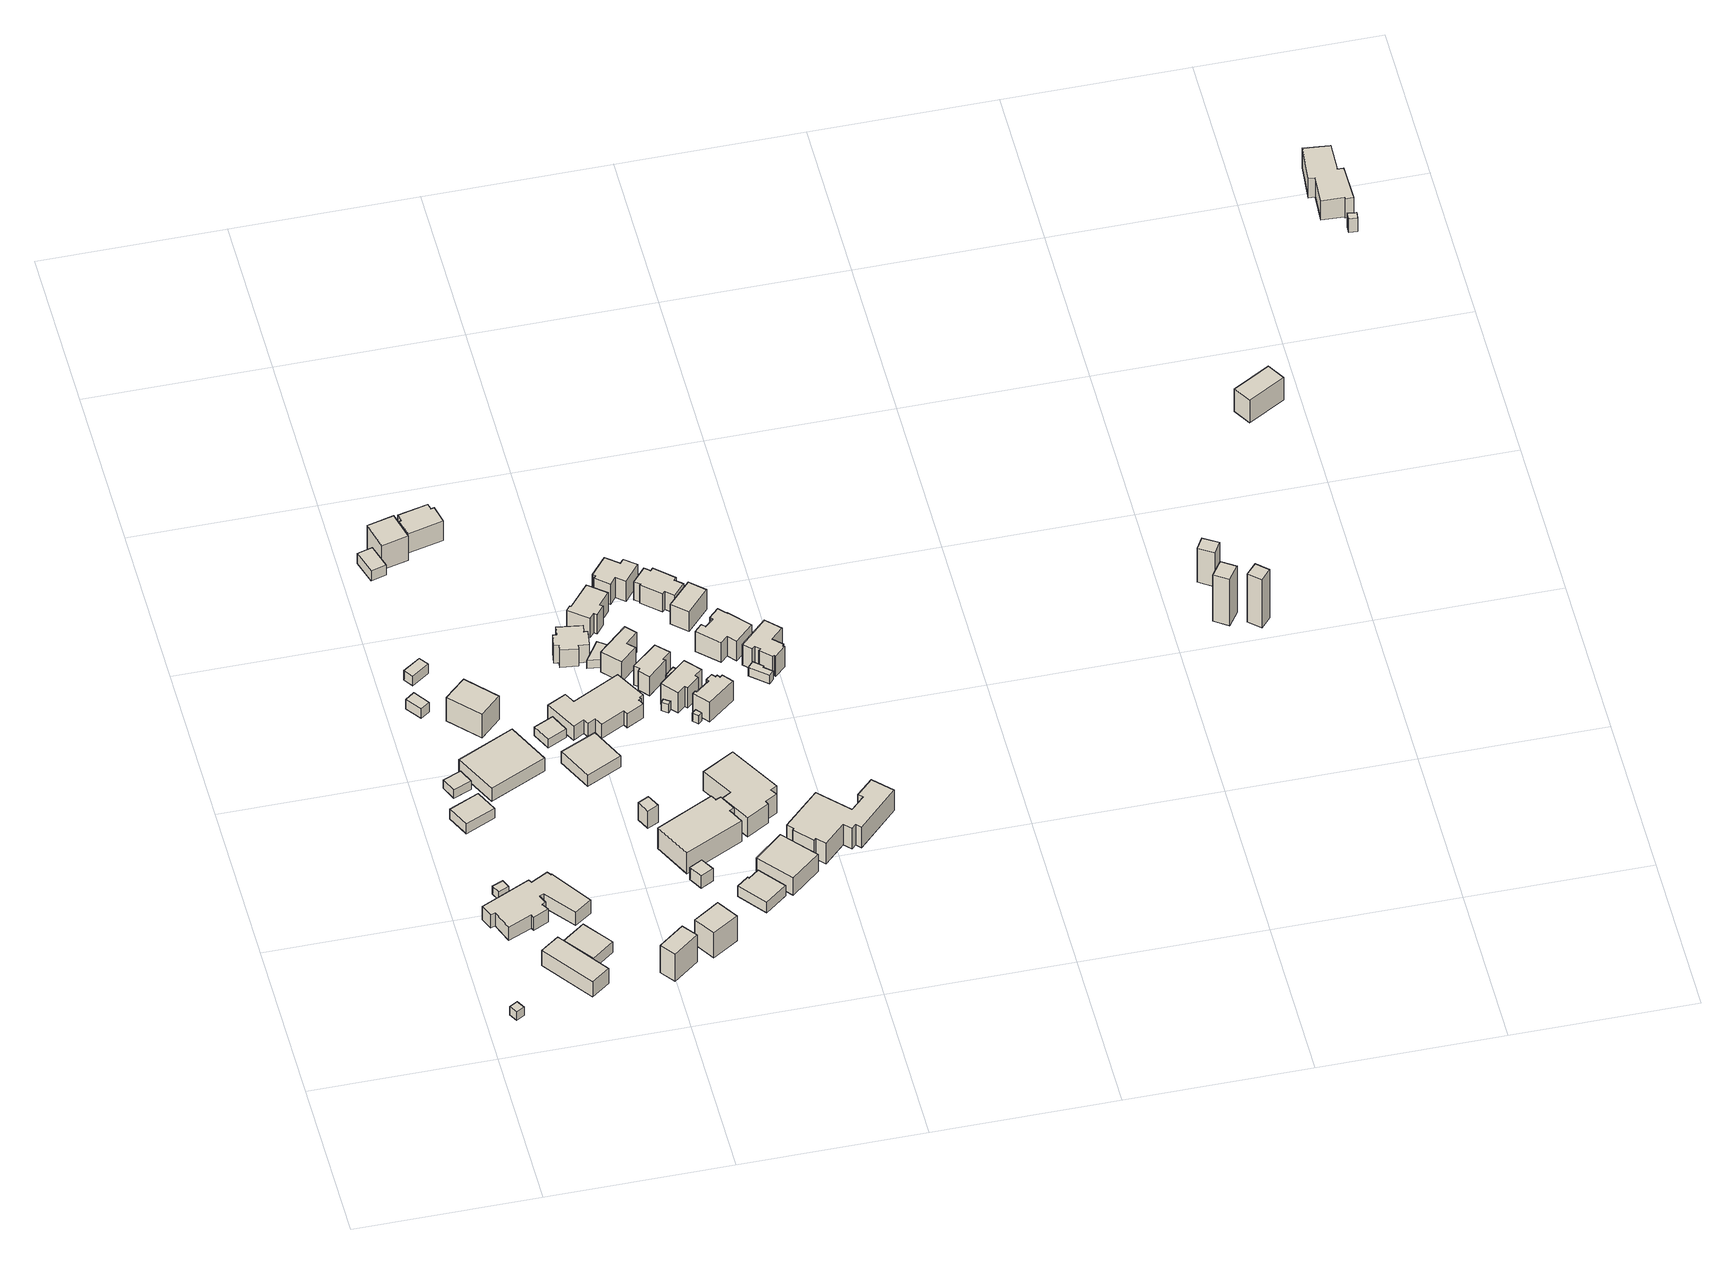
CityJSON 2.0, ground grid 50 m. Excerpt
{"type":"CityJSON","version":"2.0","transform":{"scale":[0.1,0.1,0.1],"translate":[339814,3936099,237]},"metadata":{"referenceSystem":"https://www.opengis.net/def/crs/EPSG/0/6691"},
"CityObjects":{
"building1":{"type":"Building","attributes":{"BuildingIDAttribute.prefecture":"14","BuildingIDAttribute.city":"14151","BuildingDetailAttribute.surveyYear":2015,"BuildingRiverFloodingRiskAttribute.description":"4","BuildingRiverFloodingRiskAttribute.rankOrg":"2","BuildingRiverFloodingRiskAttribute.depth":0.521,"BuildingRiverFloodingRiskAttribute.adminType":"2","BuildingRiverFloodingRiskAttribute.scale":"2","BuildingLandSlideRiskAttribute.description":"1","BuildingLandSlideRiskAttribute.areaType":"1"},"geometry":[{"type":"Solid","lod":"1","boundaries":[[[[0,1,2,3]],[[2,4,5,3]],[[1,6,4,2]],[[0,7,6,1]],[[3,5,7,0]],[[4,6,7,5]]]]}]},
"building2":{"type":"Building","attributes":{"BuildingIDAttribute.prefecture":"14","BuildingIDAttribute.city":"14151","BuildingDetailAttribute.surveyYear":2015,"BuildingLandSlideRiskAttribute.description":"1","BuildingLandSlideRiskAttribute.areaType":"1"},"geometry":[{"type":"Solid","lod":"1","boundaries":[[[[8,9,10,11]],[[10,12,13,11]],[[9,14,12,10]],[[8,15,14,9]],[[11,13,15,8]],[[12,14,15,13]]]]}]},
"building3":{"type":"Building","attributes":{"usage":"441","measuredHeight":5.7,"storeysAboveGround":1,"BuildingIDAttribute.prefecture":"14","BuildingIDAttribute.city":"14151","BuildingDetailAttribute.totalFloorArea":90.52,"BuildingDetailAttribute.buildingFootprintArea":90.52,"BuildingDetailAttribute.buildingStructureType":"601","BuildingDetailAttribute.buildingStructureOrgType":"1","BuildingDetailAttribute.orgUsage":"180","BuildingDetailAttribute.surveyYear":2015,"BuildingRiverFloodingRiskAttribute.description":"4","BuildingRiverFloodingRiskAttribute.rankOrg":"2","BuildingRiverFloodingRiskAttribute.depth":0.603,"BuildingRiverFloodingRiskAttribute.adminType":"2","BuildingRiverFloodingRiskAttribute.scale":"2","BuildingRiverFloodingRiskAttribute.duration":0.383,"BuildingLandSlideRiskAttribute.description":"1","BuildingLandSlideRiskAttribute.areaType":"1"},"geometry":[{"type":"Solid","lod":"1","boundaries":[[[[16,17,18,19]],[[18,20,21,19]],[[17,22,20,18]],[[16,23,22,17]],[[19,21,23,16]],[[20,22,23,21]]]]}]},
"building4":{"type":"Building","attributes":{"usage":"411","measuredHeight":8.3,"storeysAboveGround":1,"BuildingIDAttribute.prefecture":"14","BuildingIDAttribute.city":"14151","BuildingDetailAttribute.totalFloorArea":196.69,"BuildingDetailAttribute.buildingFootprintArea":196.69,"BuildingDetailAttribute.buildingStructureType":"601","BuildingDetailAttribute.buildingStructureOrgType":"1","BuildingDetailAttribute.orgUsage":"10","BuildingDetailAttribute.surveyYear":2015,"BuildingLandSlideRiskAttribute.description":"1","BuildingLandSlideRiskAttribute.areaType":"1"},"geometry":[{"type":"Solid","lod":"1","boundaries":[[[[24,25,26,27,28,29,30,31,32,33,34,35,36,37,38,39,40,41]],[[40,42,43,41]],[[39,44,42,40]],[[38,45,44,39]],[[37,46,45,38]],[[36,47,46,37]],[[35,48,47,36]],[[34,49,48,35]],[[33,50,49,34]],[[32,51,50,33]],[[31,52,51,32]],[[30,53,52,31]],[[29,54,53,30]],[[28,55,54,29]],[[27,56,55,28]],[[26,57,56,27]],[[25,58,57,26]],[[24,59,58,25]],[[41,43,59,24]],[[42,44,45,46,47,48,49,50,51,52,53,54,55,56,57,58,59,43]]]]}]},
"building5":{"type":"Building","attributes":{"usage":"441","measuredHeight":3.9,"storeysAboveGround":2,"BuildingIDAttribute.prefecture":"14","BuildingIDAttribute.city":"14151","BuildingDetailAttribute.totalFloorArea":87.13,"BuildingDetailAttribute.buildingFootprintArea":43.56,"BuildingDetailAttribute.buildingStructureType":"610","BuildingDetailAttribute.buildingStructureOrgType":"2","BuildingDetailAttribute.orgUsage":"171","BuildingDetailAttribute.surveyYear":2015,"BuildingLandSlideRiskAttribute.description":"1","BuildingLandSlideRiskAttribute.areaType":"1"},"geometry":[{"type":"Solid","lod":"1","boundaries":[[[[60,61,62,63]],[[62,64,65,63]],[[61,66,64,62]],[[60,67,66,61]],[[63,65,67,60]],[[64,66,67,65]]]]}]},
"building6":{"type":"Building","attributes":{"usage":"441","storeysAboveGround":1,"BuildingIDAttribute.prefecture":"14","BuildingIDAttribute.city":"14151","BuildingDetailAttribute.totalFloorArea":42,"BuildingDetailAttribute.buildingFootprintArea":42,"BuildingDetailAttribute.buildingStructureType":"610","BuildingDetailAttribute.buildingStructureOrgType":"2","BuildingDetailAttribute.orgUsage":"171","BuildingDetailAttribute.surveyYear":2015,"BuildingLandSlideRiskAttribute.description":"1","BuildingLandSlideRiskAttribute.areaType":"1"},"geometry":[{"type":"Solid","lod":"1","boundaries":[[[[68,69,70,71]],[[70,72,73,71]],[[69,74,72,70]],[[68,75,74,69]],[[71,73,75,68]],[[72,74,75,73]]]]}]},
"building7":{"type":"Building","attributes":{"usage":"441","measuredHeight":4.1,"storeysAboveGround":1,"BuildingIDAttribute.prefecture":"14","BuildingIDAttribute.city":"14151","BuildingDetailAttribute.totalFloorArea":71.21,"BuildingDetailAttribute.buildingFootprintArea":71.21,"BuildingDetailAttribute.buildingStructureType":"610","BuildingDetailAttribute.buildingStructureOrgType":"2","BuildingDetailAttribute.orgUsage":"180","BuildingDetailAttribute.surveyYear":2015,"BuildingRiverFloodingRiskAttribute.description":"4","BuildingRiverFloodingRiskAttribute.rankOrg":"2","BuildingRiverFloodingRiskAttribute.depth":0.673,"BuildingRiverFloodingRiskAttribute.adminType":"2","BuildingRiverFloodingRiskAttribute.scale":"2","BuildingRiverFloodingRiskAttribute.duration":0.367,"BuildingLandSlideRiskAttribute.description":"1","BuildingLandSlideRiskAttribute.areaType":"1"},"geometry":[{"type":"Solid","lod":"1","boundaries":[[[[76,77,78,79]],[[78,80,81,79]],[[77,82,80,78]],[[76,83,82,77]],[[79,81,83,76]],[[80,82,83,81]]]]}]},
"building8":{"type":"Building","attributes":{"measuredHeight":3.7,"BuildingIDAttribute.prefecture":"14","BuildingIDAttribute.city":"14151","BuildingDetailAttribute.surveyYear":2015,"BuildingLandSlideRiskAttribute.description":"1","BuildingLandSlideRiskAttribute.areaType":"1"},"geometry":[{"type":"Solid","lod":"1","boundaries":[[[[84,85,86,87]],[[86,88,89,87]],[[85,90,88,86]],[[84,91,90,85]],[[87,89,91,84]],[[88,90,91,89]]]]}]},
"building9":{"type":"Building","attributes":{"measuredHeight":3.7,"BuildingIDAttribute.prefecture":"14","BuildingIDAttribute.city":"14151","BuildingDetailAttribute.surveyYear":2015,"BuildingLandSlideRiskAttribute.description":"1","BuildingLandSlideRiskAttribute.areaType":"1"},"geometry":[{"type":"Solid","lod":"1","boundaries":[[[[92,93,94,95]],[[94,96,97,95]],[[93,98,96,94]],[[92,99,98,93]],[[95,97,99,92]],[[96,98,99,97]]]]}]},
"building10":{"type":"Building","attributes":{"usage":"441","measuredHeight":5.1,"storeysAboveGround":1,"BuildingIDAttribute.prefecture":"14","BuildingIDAttribute.city":"14151","BuildingDetailAttribute.totalFloorArea":225.21,"BuildingDetailAttribute.buildingFootprintArea":225.21,"BuildingDetailAttribute.buildingStructureType":"610","BuildingDetailAttribute.buildingStructureOrgType":"2","BuildingDetailAttribute.orgUsage":"171","BuildingDetailAttribute.surveyYear":2015,"BuildingLandSlideRiskAttribute.description":"1","BuildingLandSlideRiskAttribute.areaType":"1"},"geometry":[{"type":"Solid","lod":"1","boundaries":[[[[100,101,102,103]],[[102,104,105,103]],[[101,106,104,102]],[[100,107,106,101]],[[103,105,107,100]],[[104,106,107,105]]]]}]},
"building11":{"type":"Building","attributes":{"usage":"411","measuredHeight":9.5,"storeysAboveGround":2,"BuildingIDAttribute.prefecture":"14","BuildingIDAttribute.city":"14151","BuildingDetailAttribute.totalFloorArea":142.04,"BuildingDetailAttribute.buildingFootprintArea":71.02,"BuildingDetailAttribute.buildingStructureType":"610","BuildingDetailAttribute.buildingStructureOrgType":"2","BuildingDetailAttribute.orgUsage":"10","BuildingDetailAttribute.surveyYear":2015,"BuildingLandSlideRiskAttribute.description":"1","BuildingLandSlideRiskAttribute.areaType":"1"},"geometry":[{"type":"Solid","lod":"1","boundaries":[[[[108,109,110,111]],[[110,112,113,111]],[[109,114,112,110]],[[108,115,114,109]],[[111,113,115,108]],[[112,114,115,113]]]]}]},
"building12":{"type":"Building","attributes":{"measuredHeight":7.8,"BuildingIDAttribute.prefecture":"14","BuildingIDAttribute.city":"14151","BuildingDetailAttribute.surveyYear":2015,"BuildingLandSlideRiskAttribute.description":"1","BuildingLandSlideRiskAttribute.areaType":"1"},"geometry":[{"type":"Solid","lod":"1","boundaries":[[[[116,117,118,119]],[[118,120,121,119]],[[117,122,120,118]],[[116,123,122,117]],[[119,121,123,116]],[[120,122,123,121]]]]}]},
"building13":{"type":"Building","attributes":{"usage":"411","measuredHeight":10.3,"storeysAboveGround":2,"BuildingIDAttribute.prefecture":"14","BuildingIDAttribute.city":"14151","BuildingDetailAttribute.totalFloorArea":61.74,"BuildingDetailAttribute.buildingFootprintArea":30.87,"BuildingDetailAttribute.buildingStructureType":"601","BuildingDetailAttribute.buildingStructureOrgType":"1","BuildingDetailAttribute.orgUsage":"10","BuildingDetailAttribute.surveyYear":2015,"BuildingRiverFloodingRiskAttribute.description":"4","BuildingRiverFloodingRiskAttribute.rankOrg":"2","BuildingRiverFloodingRiskAttribute.depth":1.2,"BuildingRiverFloodingRiskAttribute.adminType":"2","BuildingRiverFloodingRiskAttribute.scale":"2","BuildingRiverFloodingRiskAttribute.duration":0.6,"BuildingLandSlideRiskAttribute.description":"1","BuildingLandSlideRiskAttribute.areaType":"2"},"geometry":[{"type":"Solid","lod":"1","boundaries":[[[[124,125,126,127]],[[126,128,129,127]],[[125,130,128,126]],[[124,131,130,125]],[[127,129,131,124]],[[128,130,131,129]]]]}]},
"building14":{"type":"Building","attributes":{"usage":"411","measuredHeight":9.6,"storeysAboveGround":2,"BuildingIDAttribute.prefecture":"14","BuildingIDAttribute.city":"14151","BuildingDetailAttribute.totalFloorArea":102.73,"BuildingDetailAttribute.buildingFootprintArea":51.36,"BuildingDetailAttribute.buildingStructureType":"601","BuildingDetailAttribute.buildingStructureOrgType":"1","BuildingDetailAttribute.orgUsage":"10","BuildingDetailAttribute.surveyYear":2015,"BuildingLandSlideRiskAttribute.description":"1","BuildingLandSlideRiskAttribute.areaType":"1"},"geometry":[{"type":"Solid","lod":"1","boundaries":[[[[132,133,134,135]],[[134,136,137,135]],[[133,138,136,134]],[[132,139,138,133]],[[135,137,139,132]],[[136,138,139,137]]]]}]},
"building15":{"type":"Building","attributes":{"usage":"411","measuredHeight":3.4,"storeysAboveGround":1,"BuildingIDAttribute.prefecture":"14","BuildingIDAttribute.city":"14151","BuildingDetailAttribute.totalFloorArea":26.72,"BuildingDetailAttribute.buildingFootprintArea":26.72,"BuildingDetailAttribute.buildingStructureType":"601","BuildingDetailAttribute.buildingStructureOrgType":"1","BuildingDetailAttribute.orgUsage":"10","BuildingDetailAttribute.surveyYear":2015,"BuildingLandSlideRiskAttribute.description":"1","BuildingLandSlideRiskAttribute.areaType":"1"},"geometry":[{"type":"Solid","lod":"1","boundaries":[[[[140,141,142,143]],[[142,144,145,143]],[[141,146,144,142]],[[140,147,146,141]],[[143,145,147,140]],[[144,146,147,145]]]]}]},
"building16":{"type":"Building","attributes":{"usage":"411","measuredHeight":7.6,"storeysAboveGround":2,"BuildingIDAttribute.prefecture":"14","BuildingIDAttribute.city":"14151","BuildingDetailAttribute.totalFloorArea":94.8,"BuildingDetailAttribute.buildingFootprintArea":47.4,"BuildingDetailAttribute.buildingStructureType":"601","BuildingDetailAttribute.buildingStructureOrgType":"1","BuildingDetailAttribute.orgUsage":"10","BuildingDetailAttribute.surveyYear":2015,"BuildingLandSlideRiskAttribute.description":"1","BuildingLandSlideRiskAttribute.areaType":"1"},"geometry":[{"type":"Solid","lod":"1","boundaries":[[[[148,149,150,151,152,153,154,155]],[[154,156,157,155]],[[153,158,156,154]],[[152,159,158,153]],[[151,160,159,152]],[[150,161,160,151]],[[149,162,161,150]],[[148,163,162,149]],[[155,157,163,148]],[[156,158,159,160,161,162,163,157]]]]}]},
"building17":{"type":"Building","attributes":{"usage":"411","measuredHeight":9.9,"storeysAboveGround":1,"BuildingIDAttribute.prefecture":"14","BuildingIDAttribute.city":"14151","BuildingDetailAttribute.totalFloorArea":47.6,"BuildingDetailAttribute.buildingFootprintArea":47.6,"BuildingDetailAttribute.buildingStructureType":"601","BuildingDetailAttribute.buildingStructureOrgType":"1","BuildingDetailAttribute.orgUsage":"10","BuildingDetailAttribute.surveyYear":2015,"BuildingRiverFloodingRiskAttribute.description":"4","BuildingRiverFloodingRiskAttribute.rankOrg":"2","BuildingRiverFloodingRiskAttribute.depth":1.3,"BuildingRiverFloodingRiskAttribute.adminType":"2","BuildingRiverFloodingRiskAttribute.scale":"2","BuildingRiverFloodingRiskAttribute.duration":0.9,"BuildingLandSlideRiskAttribute.description":"1","BuildingLandSlideRiskAttribute.areaType":"2"},"geometry":[{"type":"Solid","lod":"1","boundaries":[[[[164,165,166,167]],[[166,168,169,167]],[[165,170,168,166]],[[164,171,170,165]],[[167,169,171,164]],[[168,170,171,169]]]]}]},
"building18":{"type":"Building","attributes":{"usage":"402","measuredHeight":5,"storeysAboveGround":1,"BuildingIDAttribute.prefecture":"14","BuildingIDAttribute.city":"14151","BuildingDetailAttribute.totalFloorArea":91.65,"BuildingDetailAttribute.buildingFootprintArea":91.65,"BuildingDetailAttribute.buildingStructureType":"601","BuildingDetailAttribute.buildingStructureOrgType":"1","BuildingDetailAttribute.orgUsage":"72","BuildingDetailAttribute.surveyYear":2015,"BuildingLandSlideRiskAttribute.description":"1","BuildingLandSlideRiskAttribute.areaType":"1"},"geometry":[{"type":"Solid","lod":"1","boundaries":[[[[172,173,174,175]],[[174,176,177,175]],[[173,178,176,174]],[[172,179,178,173]],[[175,177,179,172]],[[176,178,179,177]]]]}]},
"building19":{"type":"Building","attributes":{"measuredHeight":6.5,"BuildingIDAttribute.prefecture":"14","BuildingIDAttribute.city":"14151","BuildingDetailAttribute.surveyYear":2015,"BuildingLandSlideRiskAttribute.description":"1","BuildingLandSlideRiskAttribute.areaType":"1"},"geometry":[{"type":"Solid","lod":"1","boundaries":[[[[180,181,182,183]],[[182,184,185,183]],[[181,186,184,182]],[[180,187,186,181]],[[183,185,187,180]],[[184,186,187,185]]]]}]},
"building20":{"type":"Building","attributes":{"measuredHeight":4.7,"BuildingIDAttribute.prefecture":"14","BuildingIDAttribute.city":"14151","BuildingDetailAttribute.surveyYear":2015,"BuildingRiverFloodingRiskAttribute.description":"4","BuildingRiverFloodingRiskAttribute.rankOrg":"2","BuildingRiverFloodingRiskAttribute.depth":0.701,"BuildingRiverFloodingRiskAttribute.adminType":"2","BuildingRiverFloodingRiskAttribute.scale":"2","BuildingLandSlideRiskAttribute.description":"1","BuildingLandSlideRiskAttribute.areaType":"1"},"geometry":[{"type":"Solid","lod":"1","boundaries":[[[[188,189,190,191]],[[190,192,193,191]],[[189,194,192,190]],[[188,195,194,189]],[[191,193,195,188]],[[192,194,195,193]]]]}]},
"building21":{"type":"Building","attributes":{"usage":"411","measuredHeight":7.2,"storeysAboveGround":1,"BuildingIDAttribute.prefecture":"14","BuildingIDAttribute.city":"14151","BuildingDetailAttribute.totalFloorArea":189.58,"BuildingDetailAttribute.buildingFootprintArea":189.58,"BuildingDetailAttribute.buildingStructureType":"601","BuildingDetailAttribute.buildingStructureOrgType":"1","BuildingDetailAttribute.orgUsage":"10","BuildingDetailAttribute.surveyYear":2015,"BuildingLandSlideRiskAttribute.description":"1","BuildingLandSlideRiskAttribute.areaType":"1"},"geometry":[{"type":"Solid","lod":"1","boundaries":[[[[196,197,198,199,200,201,202,203,204,205,206,207,208,209,210,211]],[[210,212,213,211]],[[209,214,212,210]],[[208,215,214,209]],[[207,216,215,208]],[[206,217,216,207]],[[205,218,217,206]],[[204,219,218,205]],[[203,220,219,204]],[[202,221,220,203]],[[201,222,221,202]],[[200,223,222,201]],[[199,224,223,200]],[[198,225,224,199]],[[197,226,225,198]],[[196,227,226,197]],[[211,213,227,196]],[[212,214,215,216,217,218,219,220,221,222,223,224,225,226,227,213]]]]}]},
"building22":{"type":"Building","attributes":{"usage":"422","measuredHeight":9.1,"storeysAboveGround":1,"BuildingIDAttribute.prefecture":"14","BuildingIDAttribute.city":"14151","BuildingDetailAttribute.totalFloorArea":178.51,"BuildingDetailAttribute.buildingFootprintArea":178.51,"BuildingDetailAttribute.buildingStructureType":"601","BuildingDetailAttribute.buildingStructureOrgType":"1","BuildingDetailAttribute.orgUsage":"137","BuildingDetailAttribute.surveyYear":2015,"BuildingLandSlideRiskAttribute.description":"1","BuildingLandSlideRiskAttribute.areaType":"1"},"geometry":[{"type":"Solid","lod":"1","boundaries":[[[[228,229,230,231,232,233,234,235]],[[234,236,237,235]],[[233,238,236,234]],[[232,239,238,233]],[[231,240,239,232]],[[230,241,240,231]],[[229,242,241,230]],[[228,243,242,229]],[[235,237,243,228]],[[236,238,239,240,241,242,243,237]]]]}]},
"building23":{"type":"Building","attributes":{"usage":"411","measuredHeight":7,"storeysAboveGround":2,"BuildingIDAttribute.prefecture":"14","BuildingIDAttribute.city":"14151","BuildingDetailAttribute.totalFloorArea":93.82,"BuildingDetailAttribute.buildingFootprintArea":46.91,"BuildingDetailAttribute.buildingStructureType":"601","BuildingDetailAttribute.buildingStructureOrgType":"1","BuildingDetailAttribute.orgUsage":"10","BuildingDetailAttribute.surveyYear":2015,"BuildingLandSlideRiskAttribute.description":"1","BuildingLandSlideRiskAttribute.areaType":"1"},"geometry":[{"type":"Solid","lod":"1","boundaries":[[[[244,245,246,247,248,249,250,251,252,253,254,255]],[[254,256,257,255]],[[253,258,256,254]],[[252,259,258,253]],[[251,260,259,252]],[[250,261,260,251]],[[249,262,261,250]],[[248,263,262,249]],[[247,264,263,248]],[[246,265,264,247]],[[245,266,265,246]],[[244,267,266,245]],[[255,257,267,244]],[[256,258,259,260,261,262,263,264,265,266,267,257]]]]}]},
"building24":{"type":"Building","attributes":{"usage":"451","measuredHeight":4.2,"storeysAboveGround":1,"BuildingIDAttribute.prefecture":"14","BuildingIDAttribute.city":"14151","BuildingDetailAttribute.totalFloorArea":56.06,"BuildingDetailAttribute.buildingFootprintArea":56.06,"BuildingDetailAttribute.buildingStructureType":"601","BuildingDetailAttribute.buildingStructureOrgType":"1","BuildingDetailAttribute.orgUsage":"200","BuildingDetailAttribute.surveyYear":2015,"BuildingRiverFloodingRiskAttribute.description":"4","BuildingRiverFloodingRiskAttribute.rankOrg":"2","BuildingRiverFloodingRiskAttribute.depth":1.35,"BuildingRiverFloodingRiskAttribute.adminType":"2","BuildingRiverFloodingRiskAttribute.scale":"2","BuildingRiverFloodingRiskAttribute.duration":0.467,"BuildingLandSlideRiskAttribute.description":"1","BuildingLandSlideRiskAttribute.areaType":"2"},"geometry":[{"type":"Solid","lod":"1","boundaries":[[[[268,269,270,271,272,273]],[[272,274,275,273]],[[271,276,274,272]],[[270,277,276,271]],[[269,278,277,270]],[[268,279,278,269]],[[273,275,279,268]],[[274,276,277,278,279,275]]]]}]},
"building25":{"type":"Building","attributes":{"BuildingIDAttribute.prefecture":"14","BuildingIDAttribute.city":"14151","BuildingDetailAttribute.surveyYear":2015,"BuildingLandSlideRiskAttribute.description":"1","BuildingLandSlideRiskAttribute.areaType":"1"},"geometry":[{"type":"Solid","lod":"1","boundaries":[[[[280,281,282,283]],[[282,284,285,283]],[[281,286,284,282]],[[280,287,286,281]],[[283,285,287,280]],[[284,286,287,285]]]]}]},
"building26":{"type":"Building","attributes":{"usage":"411","measuredHeight":7.8,"storeysAboveGround":2,"BuildingIDAttribute.prefecture":"14","BuildingIDAttribute.city":"14151","BuildingDetailAttribute.totalFloorArea":94.7,"BuildingDetailAttribute.buildingFootprintArea":47.35,"BuildingDetailAttribute.buildingStructureType":"601","BuildingDetailAttribute.buildingStructureOrgType":"1","BuildingDetailAttribute.orgUsage":"10","BuildingDetailAttribute.surveyYear":2015,"BuildingLandSlideRiskAttribute.description":"1","BuildingLandSlideRiskAttribute.areaType":"1"},"geometry":[{"type":"Solid","lod":"1","boundaries":[[[[288,289,290,291,292,293,294,295,296,297]],[[296,298,299,297]],[[295,300,298,296]],[[294,301,300,295]],[[293,302,301,294]],[[292,303,302,293]],[[291,304,303,292]],[[290,305,304,291]],[[289,306,305,290]],[[288,307,306,289]],[[297,299,307,288]],[[298,300,301,302,303,304,305,306,307,299]]]]}]},
"building27":{"type":"Building","attributes":{"usage":"411","measuredHeight":7.8,"storeysAboveGround":2,"BuildingIDAttribute.prefecture":"14","BuildingIDAttribute.city":"14151","BuildingDetailAttribute.totalFloorArea":79.99,"BuildingDetailAttribute.buildingFootprintArea":39.99,"BuildingDetailAttribute.buildingStructureType":"601","BuildingDetailAttribute.buildingStructureOrgType":"1","BuildingDetailAttribute.orgUsage":"10","BuildingDetailAttribute.surveyYear":2015,"BuildingLandSlideRiskAttribute.description":"1","BuildingLandSlideRiskAttribute.areaType":"1"},"geometry":[{"type":"Solid","lod":"1","boundaries":[[[[308,309,310,311,312,313]],[[312,314,315,313]],[[311,316,314,312]],[[310,317,316,311]],[[309,318,317,310]],[[308,319,318,309]],[[313,315,319,308]],[[314,316,317,318,319,315]]]]}]},
"building28":{"type":"Building","attributes":{"BuildingIDAttribute.prefecture":"14","BuildingIDAttribute.city":"14151","BuildingDetailAttribute.surveyYear":2015,"BuildingLandSlideRiskAttribute.description":"1","BuildingLandSlideRiskAttribute.areaType":"1"},"geometry":[{"type":"Solid","lod":"1","boundaries":[[[[320,321,322,323]],[[322,324,325,323]],[[321,326,324,322]],[[320,327,326,321]],[[323,325,327,320]],[[324,326,327,325]]]]}]},
"building29":{"type":"Building","attributes":{"usage":"451","measuredHeight":7.5,"storeysAboveGround":1,"BuildingIDAttribute.prefecture":"14","BuildingIDAttribute.city":"14151","BuildingDetailAttribute.totalFloorArea":98.82,"BuildingDetailAttribute.buildingFootprintArea":98.82,"BuildingDetailAttribute.buildingStructureType":"601","BuildingDetailAttribute.buildingStructureOrgType":"1","BuildingDetailAttribute.orgUsage":"200","BuildingDetailAttribute.surveyYear":2015,"BuildingRiverFloodingRiskAttribute.description":"4","BuildingRiverFloodingRiskAttribute.rankOrg":"2","BuildingRiverFloodingRiskAttribute.depth":1.58,"BuildingRiverFloodingRiskAttribute.adminType":"2","BuildingRiverFloodingRiskAttribute.scale":"2","BuildingRiverFloodingRiskAttribute.duration":0.95,"BuildingLandSlideRiskAttribute.description":"1","BuildingLandSlideRiskAttribute.areaType":"2"},"geometry":[{"type":"Solid","lod":"1","boundaries":[[[[328,329,330,331]],[[330,332,333,331]],[[329,334,332,330]],[[328,335,334,329]],[[331,333,335,328]],[[332,334,335,333]]]]}]},
"building30":{"type":"Building","attributes":{"usage":"422","measuredHeight":7.7,"storeysAboveGround":1,"BuildingIDAttribute.prefecture":"14","BuildingIDAttribute.city":"14151","BuildingDetailAttribute.totalFloorArea":169.75,"BuildingDetailAttribute.buildingFootprintArea":169.75,"BuildingDetailAttribute.buildingStructureType":"601","BuildingDetailAttribute.buildingStructureOrgType":"1","BuildingDetailAttribute.orgUsage":"137","BuildingDetailAttribute.surveyYear":2015,"BuildingRiverFloodingRiskAttribute.description":"4","BuildingRiverFloodingRiskAttribute.rankOrg":"2","BuildingRiverFloodingRiskAttribute.depth":0.719,"BuildingRiverFloodingRiskAttribute.adminType":"2","BuildingRiverFloodingRiskAttribute.scale":"2","BuildingRiverFloodingRiskAttribute.duration":0.3,"BuildingLandSlideRiskAttribute.description":"1","BuildingLandSlideRiskAttribute.areaType":"1"},"geometry":[{"type":"Solid","lod":"1","boundaries":[[[[336,337,338,339,340,341,342,343,344,345]],[[344,346,347,345]],[[343,348,346,344]],[[342,349,348,343]],[[341,350,349,342]],[[340,351,350,341]],[[339,352,351,340]],[[338,353,352,339]],[[337,354,353,338]],[[336,355,354,337]],[[345,347,355,336]],[[346,348,349,350,351,352,353,354,355,347]]]]}]},
"building31":{"type":"Building","attributes":{"usage":"411","measuredHeight":7.6,"storeysAboveGround":2,"BuildingIDAttribute.prefecture":"14","BuildingIDAttribute.city":"14151","BuildingDetailAttribute.totalFloorArea":71.6,"BuildingDetailAttribute.buildingFootprintArea":35.8,"BuildingDetailAttribute.buildingStructureType":"601","BuildingDetailAttribute.buildingStructureOrgType":"1","BuildingDetailAttribute.orgUsage":"10","BuildingDetailAttribute.surveyYear":2015,"BuildingLandSlideRiskAttribute.description":"1","BuildingLandSlideRiskAttribute.areaType":"1"},"geometry":[{"type":"Solid","lod":"1","boundaries":[[[[356,357,358,359,360,361,362,363]],[[362,364,365,363]],[[361,366,364,362]],[[360,367,366,361]],[[359,368,367,360]],[[358,369,368,359]],[[357,370,369,358]],[[356,371,370,357]],[[363,365,371,356]],[[364,366,367,368,369,370,371,365]]]]}]},
"building32":{"type":"Building","attributes":{"BuildingIDAttribute.prefecture":"14","BuildingIDAttribute.city":"14151","BuildingDetailAttribute.surveyYear":2015,"BuildingLandSlideRiskAttribute.description":"1","BuildingLandSlideRiskAttribute.areaType":"1"},"geometry":[{"type":"Solid","lod":"1","boundaries":[[[[372,373,374,375]],[[374,376,377,375]],[[373,378,376,374]],[[372,379,378,373]],[[375,377,379,372]],[[376,378,379,377]]]]}]},
"building33":{"type":"Building","attributes":{"usage":"411","measuredHeight":8.1,"storeysAboveGround":2,"BuildingIDAttribute.prefecture":"14","BuildingIDAttribute.city":"14151","BuildingDetailAttribute.totalFloorArea":83.64,"BuildingDetailAttribute.buildingFootprintArea":41.82,"BuildingDetailAttribute.buildingStructureType":"601","BuildingDetailAttribute.buildingStructureOrgType":"1","BuildingDetailAttribute.orgUsage":"10","BuildingDetailAttribute.surveyYear":2015,"BuildingLandSlideRiskAttribute.description":"1","BuildingLandSlideRiskAttribute.areaType":"1"},"geometry":[{"type":"Solid","lod":"1","boundaries":[[[[380,381,382,383,384,385,386,387]],[[386,388,389,387]],[[385,390,388,386]],[[384,391,390,385]],[[383,392,391,384]],[[382,393,392,383]],[[381,394,393,382]],[[380,395,394,381]],[[387,389,395,380]],[[388,390,391,392,393,394,395,389]]]]}]},
"building34":{"type":"Building","attributes":{"BuildingIDAttribute.prefecture":"14","BuildingIDAttribute.city":"14151","BuildingDetailAttribute.surveyYear":2015,"BuildingLandSlideRiskAttribute.description":"1","BuildingLandSlideRiskAttribute.areaType":"1"},"geometry":[{"type":"Solid","lod":"1","boundaries":[[[[396,397,398,399]],[[398,400,401,399]],[[397,402,400,398]],[[396,403,402,397]],[[399,401,403,396]],[[400,402,403,401]]]]}]},
"building35":{"type":"Building","attributes":{"usage":"411","measuredHeight":8.8,"storeysAboveGround":2,"BuildingIDAttribute.prefecture":"14","BuildingIDAttribute.city":"14151","BuildingDetailAttribute.totalFloorArea":108.39,"BuildingDetailAttribute.buildingFootprintArea":54.2,"BuildingDetailAttribute.buildingStructureType":"601","BuildingDetailAttribute.buildingStructureOrgType":"1","BuildingDetailAttribute.orgUsage":"10","BuildingDetailAttribute.surveyYear":2015,"BuildingLandSlideRiskAttribute.description":"1","BuildingLandSlideRiskAttribute.areaType":"1"},"geometry":[{"type":"Solid","lod":"1","boundaries":[[[[404,405,406,407,408,409,410,411,412,413]],[[412,414,415,413]],[[411,416,414,412]],[[410,417,416,411]],[[409,418,417,410]],[[408,419,418,409]],[[407,420,419,408]],[[406,421,420,407]],[[405,422,421,406]],[[404,423,422,405]],[[413,415,423,404]],[[414,416,417,418,419,420,421,422,423,415]]]]}]},
"building36":{"type":"Building","attributes":{"usage":"411","measuredHeight":7.6,"storeysAboveGround":2,"BuildingIDAttribute.prefecture":"14","BuildingIDAttribute.city":"14151","BuildingDetailAttribute.totalFloorArea":68.33,"BuildingDetailAttribute.buildingFootprintArea":34.17,"BuildingDetailAttribute.buildingStructureType":"601","BuildingDetailAttribute.buildingStructureOrgType":"1","BuildingDetailAttribute.orgUsage":"10","BuildingDetailAttribute.surveyYear":2015,"BuildingLandSlideRiskAttribute.description":"1","BuildingLandSlideRiskAttribute.areaType":"1"},"geometry":[{"type":"Solid","lod":"1","boundaries":[[[[424,425,426,427,428,429,430,431,432,433,434,435]],[[434,436,437,435]],[[433,438,436,434]],[[432,439,438,433]],[[431,440,439,432]],[[430,441,440,431]],[[429,442,441,430]],[[428,443,442,429]],[[427,444,443,428]],[[426,445,444,427]],[[425,446,445,426]],[[424,447,446,425]],[[435,437,447,424]],[[436,438,439,440,441,442,443,444,445,446,447,437]]]]}]},
"building37":{"type":"Building","attributes":{"usage":"411","measuredHeight":7.4,"storeysAboveGround":2,"BuildingIDAttribute.prefecture":"14","BuildingIDAttribute.city":"14151","BuildingDetailAttribute.totalFloorArea":115.89,"BuildingDetailAttribute.buildingFootprintArea":57.95,"BuildingDetailAttribute.buildingStructureType":"601","BuildingDetailAttribute.buildingStructureOrgType":"1","BuildingDetailAttribute.orgUsage":"10","BuildingDetailAttribute.surveyYear":2015,"BuildingLandSlideRiskAttribute.description":"1","BuildingLandSlideRiskAttribute.areaType":"1"},"geometry":[{"type":"Solid","lod":"1","boundaries":[[[[448,449,450,451,452,453,454,455,456,457,458,459]],[[458,460,461,459]],[[457,462,460,458]],[[456,463,462,457]],[[455,464,463,456]],[[454,465,464,455]],[[453,466,465,454]],[[452,467,466,453]],[[451,468,467,452]],[[450,469,468,451]],[[449,470,469,450]],[[448,471,470,449]],[[459,461,471,448]],[[460,462,463,464,465,466,467,468,469,470,471,461]]]]}]},
"building38":{"type":"Building","attributes":{"usage":"411","measuredHeight":10.3,"storeysAboveGround":2,"BuildingIDAttribute.prefecture":"14","BuildingIDAttribute.city":"14151","BuildingDetailAttribute.totalFloorArea":363.88,"BuildingDetailAttribute.buildingFootprintArea":181.94,"BuildingDetailAttribute.buildingStructureType":"601","BuildingDetailAttribute.buildingStructureOrgType":"1","BuildingDetailAttribute.orgUsage":"10","BuildingDetailAttribute.surveyYear":2015,"BuildingRiverFloodingRiskAttribute.description":"4","BuildingRiverFloodingRiskAttribute.rankOrg":"2","BuildingRiverFloodingRiskAttribute.depth":0.886,"BuildingRiverFloodingRiskAttribute.adminType":"2","BuildingRiverFloodingRiskAttribute.scale":"1","BuildingRiverFloodingRiskAttribute.duration":1.17,"BuildingLandSlideRiskAttribute.description":"1","BuildingLandSlideRiskAttribute.areaType":"2"},"geometry":[{"type":"Solid","lod":"1","boundaries":[[[[472,473,474,475,476,477,478,479,480,481,482,483,484,485,486,487]],[[486,488,489,487]],[[485,490,488,486]],[[484,491,490,485]],[[483,492,491,484]],[[482,493,492,483]],[[481,494,493,482]],[[480,495,494,481]],[[479,496,495,480]],[[478,497,496,479]],[[477,498,497,478]],[[476,499,498,477]],[[475,500,499,476]],[[474,501,500,475]],[[473,502,501,474]],[[472,503,502,473]],[[487,489,503,472]],[[488,490,491,492,493,494,495,496,497,498,499,500,501,502,503,489]]]]}]},
"building39":{"type":"Building","attributes":{"usage":"411","measuredHeight":7.7,"storeysAboveGround":2,"BuildingIDAttribute.prefecture":"14","BuildingIDAttribute.city":"14151","BuildingDetailAttribute.totalFloorArea":80.81,"BuildingDetailAttribute.buildingFootprintArea":40.4,"BuildingDetailAttribute.buildingStructureType":"601","BuildingDetailAttribute.buildingStructureOrgType":"1","BuildingDetailAttribute.orgUsage":"10","BuildingDetailAttribute.surveyYear":2015,"BuildingLandSlideRiskAttribute.description":"1","BuildingLandSlideRiskAttribute.areaType":"1"},"geometry":[{"type":"Solid","lod":"1","boundaries":[[[[504,505,506,507]],[[506,508,509,507]],[[505,510,508,506]],[[504,511,510,505]],[[507,509,511,504]],[[508,510,511,509]]]]}]},
"building40":{"type":"Building","attributes":{"usage":"411","measuredHeight":8.2,"storeysAboveGround":2,"BuildingIDAttribute.prefecture":"14","BuildingIDAttribute.city":"14151","BuildingDetailAttribute.totalFloorArea":126.42,"BuildingDetailAttribute.buildingFootprintArea":63.21,"BuildingDetailAttribute.buildingStructureType":"601","BuildingDetailAttribute.buildingStructureOrgType":"1","BuildingDetailAttribute.orgUsage":"10","BuildingDetailAttribute.surveyYear":2015,"BuildingLandSlideRiskAttribute.description":"1","BuildingLandSlideRiskAttribute.areaType":"1"},"geometry":[{"type":"Solid","lod":"1","boundaries":[[[[512,513,514,515,516,517,518,519,520,521,522,523]],[[522,524,525,523]],[[521,526,524,522]],[[520,527,526,521]],[[519,528,527,520]],[[518,529,528,519]],[[517,530,529,518]],[[516,531,530,517]],[[515,532,531,516]],[[514,533,532,515]],[[513,534,533,514]],[[512,535,534,513]],[[523,525,535,512]],[[524,526,527,528,529,530,531,532,533,534,535,525]]]]}]},
"building41":{"type":"Building","attributes":{"measuredHeight":3.5,"BuildingIDAttribute.prefecture":"14","BuildingIDAttribute.city":"14151","BuildingDetailAttribute.surveyYear":2015,"BuildingLandSlideRiskAttribute.description":"1","BuildingLandSlideRiskAttribute.areaType":"1"},"geometry":[{"type":"Solid","lod":"1","boundaries":[[[[536,537,538,539,540,541]],[[540,542,543,541]],[[539,544,542,540]],[[538,545,544,539]],[[537,546,545,538]],[[536,547,546,537]],[[541,543,547,536]],[[542,544,545,546,547,543]]]]}]},
"building42":{"type":"Building","attributes":{"usage":"411","measuredHeight":8,"storeysAboveGround":2,"BuildingIDAttribute.prefecture":"14","BuildingIDAttribute.city":"14151","BuildingDetailAttribute.totalFloorArea":101.57,"BuildingDetailAttribute.buildingFootprintArea":50.78,"BuildingDetailAttribute.buildingStructureType":"601","BuildingDetailAttribute.buildingStructureOrgType":"1","BuildingDetailAttribute.orgUsage":"10","BuildingDetailAttribute.surveyYear":2015,"BuildingLandSlideRiskAttribute.description":"1","BuildingLandSlideRiskAttribute.areaType":"1"},"geometry":[{"type":"Solid","lod":"1","boundaries":[[[[548,549,550,551,552,553,554,555,556,557,558,559,560,561]],[[560,562,563,561]],[[559,564,562,560]],[[558,565,564,559]],[[557,566,565,558]],[[556,567,566,557]],[[555,568,567,556]],[[554,569,568,555]],[[553,570,569,554]],[[552,571,570,553]],[[551,572,571,552]],[[550,573,572,551]],[[549,574,573,550]],[[548,575,574,549]],[[561,563,575,548]],[[562,564,565,566,567,568,569,570,571,572,573,574,575,563]]]]}]},
"building43":{"type":"Building","attributes":{"measuredHeight":18.3,"BuildingIDAttribute.prefecture":"14","BuildingIDAttribute.city":"14151","BuildingDetailAttribute.surveyYear":2015,"BuildingLandSlideRiskAttribute.description":"1","BuildingLandSlideRiskAttribute.areaType":"1"},"geometry":[{"type":"Solid","lod":"1","boundaries":[[[[576,577,578,579]],[[578,580,581,579]],[[577,582,580,578]],[[576,583,582,577]],[[579,581,583,576]],[[580,582,583,581]]]]}]},
"building44":{"type":"Building","attributes":{"measuredHeight":14.7,"BuildingIDAttribute.prefecture":"14","BuildingIDAttribute.city":"14151","BuildingDetailAttribute.surveyYear":2015,"BuildingLandSlideRiskAttribute.description":"1","BuildingLandSlideRiskAttribute.areaType":"1"},"geometry":[{"type":"Solid","lod":"1","boundaries":[[[[584,585,586,587]],[[586,588,589,587]],[[585,590,588,586]],[[584,591,590,585]],[[587,589,591,584]],[[588,590,591,589]]]]}]},
"building45":{"type":"Building","attributes":{"measuredHeight":18.4,"BuildingIDAttribute.prefecture":"14","BuildingIDAttribute.city":"14151","BuildingDetailAttribute.surveyYear":2015,"BuildingLandSlideRiskAttribute.description":"1","BuildingLandSlideRiskAttribute.areaType":"1"},"geometry":[{"type":"Solid","lod":"1","boundaries":[[[[592,593,594,595]],[[594,596,597,595]],[[593,598,596,594]],[[592,599,598,593]],[[595,597,599,592]],[[596,598,599,597]]]]}]},
"building46":{"type":"Building","attributes":{"measuredHeight":8.3,"BuildingIDAttribute.prefecture":"14","BuildingIDAttribute.city":"14151","BuildingDetailAttribute.surveyYear":2015,"BuildingLandSlideRiskAttribute.description":"1","BuildingLandSlideRiskAttribute.areaType":"1"},"geometry":[{"type":"Solid","lod":"1","boundaries":[[[[600,601,602,603]],[[602,604,605,603]],[[601,606,604,602]],[[600,607,606,601]],[[603,605,607,600]],[[604,606,607,605]]]]}]},
"building47":{"type":"Building","attributes":{"measuredHeight":5.6,"BuildingIDAttribute.prefecture":"14","BuildingIDAttribute.city":"14151","BuildingDetailAttribute.surveyYear":2015,"BuildingLandSlideRiskAttribute.description":"1","BuildingLandSlideRiskAttribute.areaType":"1"},"geometry":[{"type":"Solid","lod":"1","boundaries":[[[[608,609,610,611]],[[610,612,613,611]],[[609,614,612,610]],[[608,615,614,609]],[[611,613,615,608]],[[612,614,615,613]]]]}]},
"building48":{"type":"Building","attributes":{"usage":"411","measuredHeight":8.7,"storeysAboveGround":2,"BuildingIDAttribute.prefecture":"14","BuildingIDAttribute.city":"14151","BuildingDetailAttribute.totalFloorArea":212.03,"BuildingDetailAttribute.buildingFootprintArea":106.01,"BuildingDetailAttribute.buildingStructureType":"601","BuildingDetailAttribute.buildingStructureOrgType":"1","BuildingDetailAttribute.orgUsage":"10","BuildingDetailAttribute.surveyYear":2015,"BuildingLandSlideRiskAttribute.description":"1","BuildingLandSlideRiskAttribute.areaType":"1"},"geometry":[{"type":"Solid","lod":"1","boundaries":[[[[616,617,618,619,620,621,622,623,624,625]],[[624,626,627,625]],[[623,628,626,624]],[[622,629,628,623]],[[621,630,629,622]],[[620,631,630,621]],[[619,632,631,620]],[[618,633,632,619]],[[617,634,633,618]],[[616,635,634,617]],[[625,627,635,616]],[[626,628,629,630,631,632,633,634,635,627]]]]}]}
},
"vertices":[
[49,5,129],[36,28,129],[58,41,129],[71,18,129],[58,41,159],[71,18,159],[36,28,159],[49,5,159],
[89,446,135],[119,458,135],[129,434,135],[99,422,135],[129,434,165],[99,422,165],[119,458,165],[89,446,165],
[256,51,119],[156,189,119],[207,226,119],[307,88,119],[207,226,173],[307,88,173],[156,189,173],[256,51,173],
[206,378,128],[194,373,128],[204,349,128],[194,343,128],[205,325,128],[163,304,128],[159,313,128],[93,284,128],[72,341,128],[59,337,128],[45,371,128],[180,435,128],[186,426,128],[232,451,128],[240,440,128],[242,442,128],[317,330,128],[270,297,128],[317,330,176],[270,297,176],[242,442,176],[240,440,176],[232,451,176],[186,426,176],[180,435,176],[45,371,176],[59,337,176],[72,341,176],[93,284,176],[159,313,176],[163,304,176],[205,325,176],[194,343,176],[204,349,176],[194,373,176],[206,378,176],
[124,756,146],[153,695,146],[71,657,146],[42,718,146],[71,657,181],[42,718,181],[153,695,181],[124,756,181],
[50,826,147],[100,847,147],[118,806,147],[68,785,147],[118,806,177],[68,785,177],[100,847,177],[50,826,177],
[221,221,123],[282,267,123],[341,189,123],[281,143,123],[341,189,161],[281,143,161],[282,267,161],[221,221,161],
[15,1092,176],[41,1111,176],[71,1068,176],[46,1050,176],[71,1068,210],[46,1050,210],[41,1111,210],[15,1092,210],
[32,1183,185],[79,1216,185],[97,1191,185],[49,1158,185],[97,1191,220],[49,1158,220],[79,1216,220],[32,1183,220],
[159,755,145],[102,873,145],[257,948,145],[314,829,145],[257,948,191],[314,829,191],[102,873,191],[159,755,191],
[111,1051,151],[168,1104,151],[242,1025,151],[185,972,151],[242,1025,236],[185,972,236],[168,1104,236],[111,1051,236],
[64,1517,223],[22,1505,223],[2,1574,223],[44,1586,223],[2,1574,259],[44,1586,259],[22,1505,259],[64,1517,259],
[450,133,80],[520,187,80],[550,148,80],[480,94,80],[550,148,178],[480,94,178],[520,187,178],[450,133,178],
[39,1619,220],[111,1637,220],[131,1558,220],[58,1540,220],[131,1558,307],[58,1540,307],[111,1637,307],[39,1619,307],
[317,957,144],[370,982,144],[394,931,144],[341,906,144],[394,931,175],[341,906,175],[370,982,175],[317,957,175],
[123,1622,229],[128,1623,229],[123,1644,229],[206,1664,229],[210,1647,229],[219,1649,229],[231,1597,229],[134,1574,229],[231,1597,299],[134,1574,299],[219,1649,299],[210,1647,299],[206,1664,299],[123,1644,299],[128,1623,299],[123,1622,299],
[557,205,84],[627,251,84],[664,194,84],[593,148,84],[664,194,174],[593,148,174],[627,251,174],[557,205,174],
[408,756,140],[362,852,140],[460,898,140],[505,803,140],[460,898,180],[505,803,180],[362,852,180],[408,756,180],
[537,634,133],[554,599,133],[524,584,133],[507,619,133],[524,584,195],[507,619,195],[554,599,195],[537,634,195],
[646,383,116],[611,364,116],[590,401,116],[625,420,116],[590,401,160],[625,420,160],[611,364,160],[646,383,160],
[596,983,141],[599,978,141],[592,974,141],[600,958,141],[552,933,141],[546,945,141],[481,911,141],[470,934,141],[449,923,141],[441,938,141],[410,921,141],[364,1009,141],[416,1036,141],[431,1007,141],[560,1074,141],[607,989,141],[560,1074,191],[607,989,191],[431,1007,191],[416,1036,191],[364,1009,191],[410,921,191],[441,938,191],[449,923,191],[470,934,191],[481,911,191],[546,945,191],[552,933,191],[600,958,191],[592,974,191],[599,978,191],[596,983,191],
[748,504,113],[588,425,113],[537,528,113],[694,607,113],[702,591,113],[716,598,113],[740,552,113],[727,546,113],[740,552,188],[727,546,188],[716,598,188],[702,591,188],[694,607,188],[537,528,188],[588,425,188],[748,504,188],
[479,1163,163],[478,1151,163],[430,1158,163],[432,1174,163],[419,1176,163],[424,1213,163],[434,1212,163],[438,1239,163],[507,1229,163],[504,1207,163],[513,1206,163],[507,1159,163],[513,1206,226],[507,1159,226],[504,1207,226],[507,1229,226],[438,1239,226],[434,1212,226],[424,1213,226],[419,1176,226],[432,1174,226],[430,1158,226],[478,1151,226],[479,1163,226],
[698,332,99],[730,357,99],[733,353,99],[761,375,99],[816,306,99],[756,258,99],[816,306,136],[756,258,136],[761,375,136],[733,353,136],[730,357,136],[698,332,136],
[536,1201,159],[564,1180,159],[531,1137,159],[496,1142,159],[531,1137,189],[496,1142,189],[564,1180,189],[536,1201,189],
[571,1278,163],[549,1251,163],[541,1257,163],[529,1242,163],[477,1284,163],[488,1298,163],[491,1295,163],[546,1360,163],[593,1321,163],[563,1284,163],[593,1321,232],[563,1284,232],[546,1360,232],[491,1295,232],[488,1298,232],[477,1284,232],[529,1242,232],[541,1257,232],[549,1251,232],[571,1278,232],
[620,1129,147],[574,1087,147],[530,1134,147],[610,1207,147],[635,1180,147],[601,1149,147],[635,1180,219],[601,1149,219],[610,1207,219],[530,1134,219],[574,1087,219],[620,1129,219],
[649,969,144],[656,980,144],[673,968,144],[665,957,144],[673,968,174],[665,957,174],[656,980,174],[649,969,174],
[840,322,79],[765,412,79],[843,480,79],[920,389,79],[843,480,141],[920,389,141],[765,412,141],[840,322,141],
[865,614,108],[847,604,108],[858,586,108],[825,567,108],[830,557,108],[768,521,108],[721,603,108],[746,618,108],[696,705,108],[784,756,108],[696,705,177],[784,756,177],[746,618,177],[721,603,177],[768,521,177],[830,557,177],[825,567,177],[858,586,177],[847,604,177],[865,614,177],
[685,1075,145],[632,1026,145],[608,1053,145],[615,1061,145],[601,1073,145],[670,1133,145],[702,1100,145],[680,1080,145],[702,1100,213],[680,1080,213],[670,1133,213],[601,1073,213],[615,1061,213],[608,1053,213],[632,1026,213],[685,1075,213],
[732,911,134],[719,925,134],[730,935,134],[742,920,134],[730,935,164],[742,920,164],[719,925,164],[732,911,164],
[752,999,138],[717,969,138],[711,975,138],[690,957,138],[654,999,138],[730,1065,138],[766,1024,138],[745,1007,138],[766,1024,211],[745,1007,211],[730,1065,211],[654,999,211],[690,957,211],[711,975,211],[717,969,211],[752,999,211],
[682,1061,144],[706,1083,144],[720,1067,144],[696,1046,144],[720,1067,174],[696,1046,174],[706,1083,174],[682,1061,174],
[622,1364,164],[605,1343,164],[568,1374,164],[575,1381,164],[568,1387,164],[611,1439,164],[646,1410,164],[656,1422,164],[688,1396,164],[645,1344,164],[688,1396,237],[645,1344,237],[656,1422,237],[646,1410,237],[611,1439,237],[568,1387,237],[575,1381,237],[568,1374,237],[605,1343,237],[622,1364,237],
[727,954,134],[735,961,134],[738,957,134],[776,987,134],[771,993,134],[788,1008,134],[796,998,134],[801,1002,134],[807,994,134],[814,1000,134],[836,972,134],[761,912,134],[836,972,204],[761,912,204],[814,1000,204],[807,994,204],[801,1002,204],[796,998,204],[788,1008,204],[771,993,204],[776,987,204],[738,957,204],[735,961,204],[727,954,204],
[735,1298,161],[728,1290,161],[678,1334,161],[681,1337,161],[666,1349,161],[702,1390,161],[717,1378,161],[724,1385,161],[774,1339,161],[767,1332,161],[787,1314,161],[756,1279,161],[787,1314,226],[756,1279,226],[767,1332,226],[774,1339,226],[724,1385,226],[717,1378,226],[702,1390,226],[666,1349,226],[681,1337,226],[678,1334,226],[728,1290,226],[735,1298,226],
[1033,457,81],[1021,445,81],[1002,465,81],[945,409,81],[923,432,81],[918,427,81],[873,474,81],[878,479,81],[863,495,81],[960,590,81],[1036,511,81],[1073,547,81],[1062,558,81],[1107,602,81],[1155,553,81],[1045,444,81],[1155,553,155],[1045,444,155],[1107,602,155],[1062,558,155],[1073,547,155],[1036,511,155],[960,590,155],[863,495,155],[878,479,155],[873,474,155],[918,427,155],[923,432,155],[945,409,155],[1002,465,155],[1021,445,155],[1033,457,155],
[738,1251,155],[800,1317,155],[839,1280,155],[778,1214,155],[839,1280,226],[778,1214,226],[800,1317,226],[738,1251,226],
[855,1122,141],[836,1103,141],[780,1156,141],[801,1178,141],[811,1168,141],[834,1189,141],[828,1197,141],[854,1222,141],[875,1200,141],[874,1203,141],[925,1147,141],[875,1099,141],[925,1147,212],[875,1099,212],[874,1203,212],[875,1200,212],[854,1222,212],[828,1197,212],[834,1189,212],[811,1168,212],[801,1178,212],[780,1156,212],[836,1103,212],[855,1122,212],
[893,1048,134],[908,1065,134],[932,1044,134],[929,1040,134],[951,1021,134],[939,1008,134],[951,1021,165],[939,1008,165],[929,1040,165],[932,1044,165],[908,1065,165],[893,1048,165],
[956,1034,134],[952,1031,134],[923,1060,134],[928,1064,134],[916,1076,134],[908,1068,134],[887,1089,134],[961,1161,134],[998,1123,134],[965,1091,134],[989,1067,134],[985,1062,134],[990,1058,134],[960,1030,134],[990,1058,207],[960,1030,207],[985,1062,207],[989,1067,207],[965,1091,207],[998,1123,207],[961,1161,207],[887,1089,207],[908,1068,207],[916,1076,207],[928,1064,207],[923,1060,207],[952,1031,207],[956,1034,207],
[2074,953,151],[2103,995,151],[2141,969,151],[2112,927,151],[2141,969,318],[2112,927,318],[2103,995,318],[2074,953,318],
[2063,1081,166],[2083,1114,166],[2124,1089,166],[2104,1055,166],[2124,1089,288],[2104,1055,288],[2083,1114,288],[2063,1081,288],
[2155,919,163],[2183,949,163],[2214,920,163],[2187,890,163],[2214,920,337],[2187,890,337],[2183,949,337],[2155,919,337],
[2423,1829,34],[2451,1781,34],[2349,1722,34],[2321,1770,34],[2349,1722,115],[2321,1770,115],[2451,1781,115],[2423,1829,115],
[2751,2356,14],[2774,2353,14],[2772,2334,14],[2749,2336,14],[2772,2334,64],[2749,2336,64],[2774,2353,64],[2751,2356,64],
[2754,2395,6],[2754,2399,6],[2693,2402,6],[2698,2484,6],[2680,2485,6],[2689,2593,6],[2762,2586,6],[2759,2502,6],[2775,2501,6],[2776,2394,6],[2775,2501,76],[2776,2394,76],[2759,2502,76],[2762,2586,76],[2689,2593,76],[2680,2485,76],[2698,2484,76],[2693,2402,76],[2754,2399,76],[2754,2395,76]
]}
